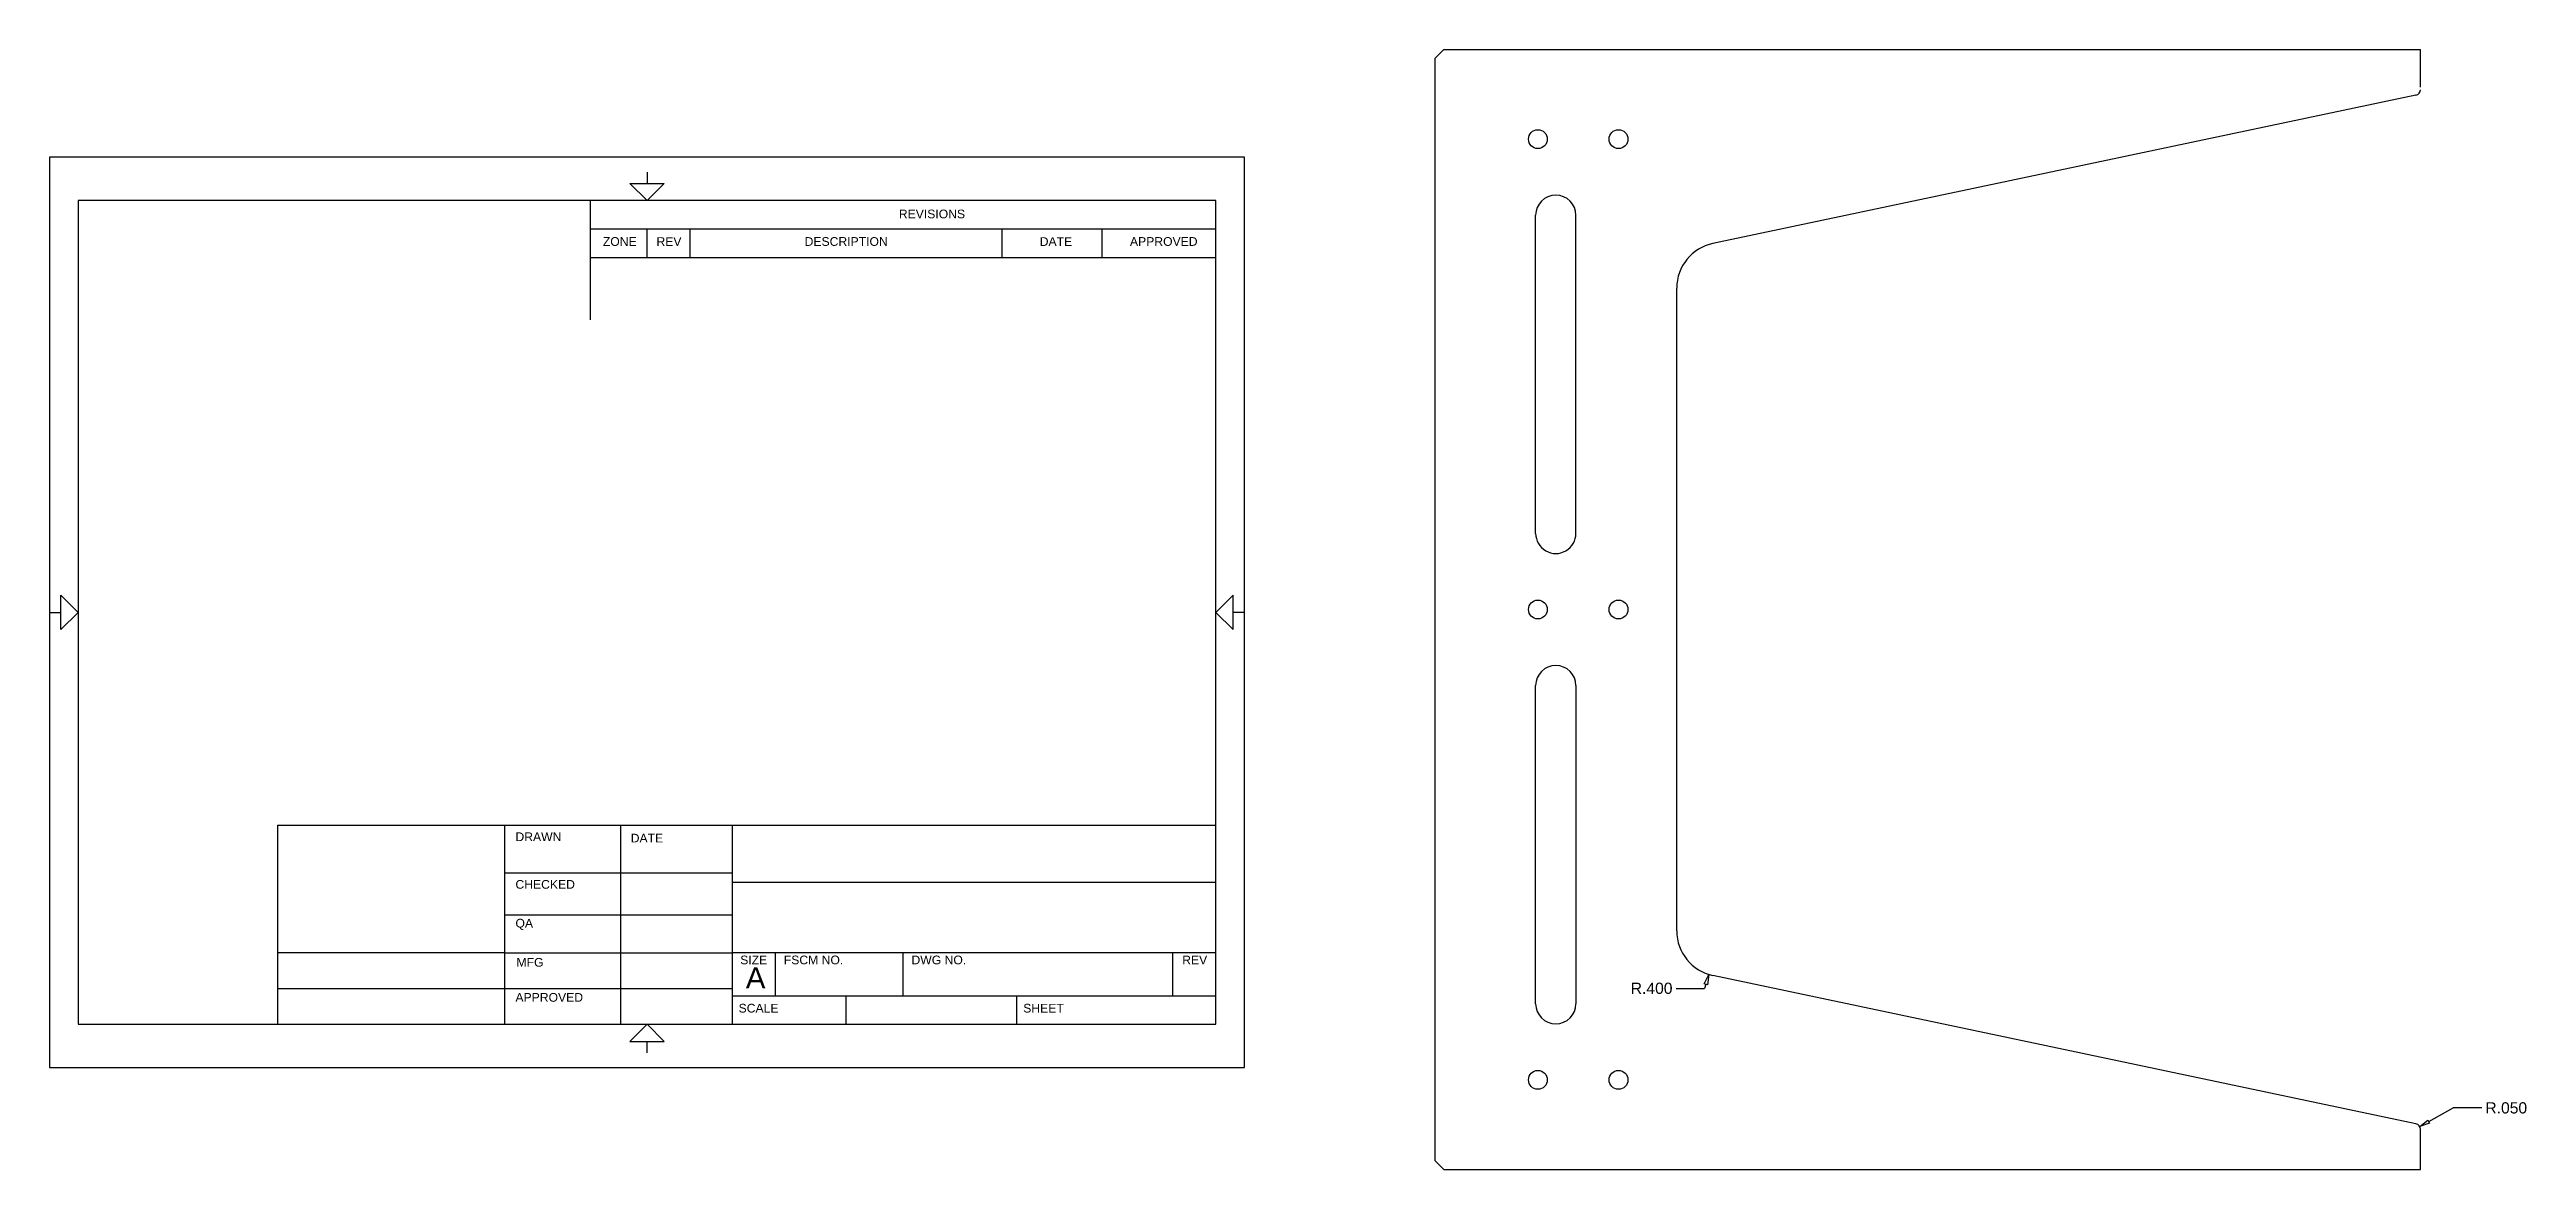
# Model space of a CAD drawing. Extents: x 0.3 to 22, y -0.7 to 9.2.
import ezdxf

# ---------------------------------------------------------------- set-up
doc = ezdxf.new("R2010")
doc.units = 0
doc.header["$MEASUREMENT"] = 0
doc.layers.add('CONTINUOUS', color=7, linetype='CONTINUOUS')
doc.layers.add('DIMENSIONS', color=7, linetype='CONTINUOUS')
doc.dimstyles.get("Standard").update_dxf_attribs({"dimtxt": 0.18, "dimasz": 0.18, "dimexe": 0.18, "dimexo": 0.0625, "dimgap": 0.09, "dimtad": 0, "dimtih": 1, "dimtoh": 1, "dimdec": 4, "dimzin": 0, "dimtxsty": 'STANDARD', "dimcen": 0.09, "dimazin": 3, "dimtfac": 1, "dimtdec": 4, "dimtofl": 0, "dimtmove": 0, "dimatfit": 3, "dimtolj": 1, "dimtzin": 0})

# ---------------------------------------------------------------- blocks, each defined once
blk = doc.blocks.new('BLOCK0')
at = {"layer": 'CONTINUOUS'}
for p, q in [((10.761, 8.235), (0.261, 8.235)), ((0.261, 8.235), (0.261, 0.235)), ((5.511, 8.105), (5.511, 8.005)), ((10.761, 0.235), (10.761, 8.235)), ((10.511, 7.855), (0.511, 7.855)), ((0.511, 7.855), (0.511, 0.615)), ((5.011, 7.855), (5.011, 6.807)), ((10.511, 0.615), (10.511, 7.855)), ((5.011, 7.605), (10.511, 7.605)), ((5.511, 7.355), (5.511, 7.605)), ((5.891, 7.355), (5.891, 7.605)), ((8.631, 7.355), (8.631, 7.605)), ((9.511, 7.355), (9.511, 7.605)), ((5.011, 7.355), (10.511, 7.355)), ((0.261, 4.235), (0.361, 4.235)), ((10.761, 4.235), (10.661, 4.235)), ((2.265, 2.365), (2.265, 0.615)), ((2.265, 2.365), (10.511, 2.365)), ((4.261, 0.615), (4.261, 2.365)), ((5.278, 2.365), (5.278, 0.615)), ((6.261, 0.615), (6.261, 2.365)), ((4.261, 1.946), (6.261, 1.946)), ((6.261, 1.865), (10.511, 1.865)), ((4.261, 1.578), (6.261, 1.578)), ((4.261, 1.244), (2.265, 1.244)), ((4.261, 1.244), (6.261, 1.244)), ((6.261, 1.245), (10.511, 1.245)), ((6.641, 0.865), (6.641, 1.245)), ((7.761, 0.865), (7.761, 1.245)), ((10.131, 0.865), (10.131, 1.245)), ((4.261, 0.927), (2.265, 0.927)), ((4.261, 0.93), (6.261, 0.93)), ((6.261, 0.865), (10.511, 0.865)), ((7.261, 0.615), (7.261, 0.865)), ((8.761, 0.615), (8.761, 0.865)), ((0.511, 0.615), (10.511, 0.615)), ((5.511, 0.365), (5.511, 0.465)), ((0.261, 0.235), (10.761, 0.235))]:
    blk.add_line(p, q, dxfattribs=at)
for points in [[(5.361, 8.005), (5.661, 8.005), (5.511, 7.855), (5.511, 7.855), (5.361, 8.005)], [(0.361, 4.085), (0.361, 4.385), (0.511, 4.235), (0.511, 4.235), (0.361, 4.085)], [(10.661, 4.085), (10.661, 4.385), (10.511, 4.235), (10.511, 4.235), (10.661, 4.085)], [(5.361, 0.465), (5.661, 0.465), (5.511, 0.615), (5.511, 0.615), (5.361, 0.465)]]:
    blk.add_lwpolyline(points, dxfattribs=at)
at = {"layer": 'CONTINUOUS', "attachment_point": 4}
for s, insert, char_height in [('{\\fArial|b0|i0|c0|p0;\\C7;REVISIONS}{\\fArial|b0|i0|c0|p0;\\C7;}', (7.724, 7.736), 0.07654), ('{\\fArial|b0|i0|c0|p0;\\C7;ZONE}{\\fArial|b0|i0|c0|p0;\\C7;}', (5.123, 7.494), 0.07654), ('{\\fArial|b0|i0|c0|p0;\\C7;REV}{\\fArial|b0|i0|c0|p0;\\C7;}', (5.594, 7.494), 0.07654), ('{\\fArial|b0|i0|c0|p0;\\C7;DESCRIPTION}{\\fArial|b0|i0|c0|p0;\\C7;}', (6.896, 7.494), 0.07654), ('{\\fArial|b0|i0|c0|p0;\\C7;DATE}{\\fArial|b0|i0|c0|p0;\\C7;}', (8.962, 7.494), 0.07654), ('{\\fArial|b0|i0|c0|p0;\\C7;APPROVED}{\\fArial|b0|i0|c0|p0;\\C7;}', (9.755, 7.494), 0.07654), ('{\\fArial|b0|i0|c0|p0;\\C7;DRAWN}{\\fArial|b0|i0|c0|p0;\\C7;}', (4.355, 2.263), 0.07654), ('{\\fArial|b0|i0|c0|p0;\\C7;DATE}{\\fArial|b0|i0|c0|p0;\\C7;}', (5.368, 2.251), 0.07654), ('{\\fArial|b0|i0|c0|p0;\\C7;}', (4.355, 2.092), 0.09841), ('{\\fArial|b0|i0|c0|p0;\\C7;}', (5.359, 2.096), 0.09841), ('{\\fArial|b0|i0|c0|p0;\\C7;CHECKED}{\\fArial|b0|i0|c0|p0;\\C7;}', (4.355, 1.844), 0.07654), ('{\\fArial|b0|i0|c0|p0;\\C7;QA}{\\fArial|b0|i0|c0|p0;\\C7;}', (4.355, 1.493), 0.07654), ('{\\fArial|b0|i0|c0|p0;\\C7;MFG}{\\fArial|b0|i0|c0|p0;\\C7;}', (4.364, 1.159), 0.07654), ('{\\fArial|b0|i0|c0|p0;\\C7;SIZE}{\\fArial|b0|i0|c0|p0;\\C7;}', (6.33, 1.18), 0.07654), ('{\\fArial|b0|i0|c0|p0;\\C7;A}{\\fArial|b0|i0|c0|p0;\\C7;}', (6.379, 1.023), 0.18588), ('{\\fArial|b0|i0|c0|p0;\\C7;FSCM NO.}{\\fArial|b0|i0|c0|p0;\\C7;}', (6.713, 1.18), 0.07654), ('{\\fArial|b0|i0|c0|p0;\\C7;DWG NO.}{\\fArial|b0|i0|c0|p0;\\C7;}', (7.835, 1.18), 0.07654), ('{\\fArial|b0|i0|c0|p0;\\C7;REV}{\\fArial|b0|i0|c0|p0;\\C7;}', (10.214, 1.18), 0.07654), ('{\\fArial|b0|i0|c0|p0;\\C7;APPROVED}{\\fArial|b0|i0|c0|p0;\\C7;}', (4.355, 0.851), 0.07654), ('{\\fArial|b0|i0|c0|p0;\\C7;}', (8.302, 1.029), 0.09841), ('{\\fArial|b0|i0|c0|p0;\\C7;SCALE}{\\fArial|b0|i0|c0|p0;\\C7;}', (6.316, 0.756), 0.07654), ('{\\fArial|b0|i0|c0|p0;\\C7;SHEET}{\\fArial|b0|i0|c0|p0;\\C7;}', (8.817, 0.756), 0.07654)]:
    blk.add_mtext(s, dxfattribs=dict(at, insert=insert, char_height=char_height))
blk = doc.blocks.new('D1')
at = {"layer": 'DIMENSIONS'}
for p in [(14.554, 0.931), (14.815, 0.968)]:
    blk.add_line(p, (14.804, 0.931), dxfattribs=at)
blk.add_lwpolyline([(14.842, 1.053), (14.83, 0.963), (14.801, 0.972), (14.842, 1.053)], dxfattribs=at)
at = {"layer": 'DIMENSIONS', "insert": (14.339, 0.931), "char_height": 0.09841, "attachment_point": 5}
for s in ['{\\fArial|b0|i0|c0|p0;R.400}{\\fMicrosoft Sans Serif|b0|i0|c0|p0;\\H0.9444444x;}', '{\\fArial|b0|i0|c0|p0;}', '{\\fArial|b0|i0|c0|p0;}']:
    blk.add_mtext(s, dxfattribs=at)
blk = doc.blocks.new('D2')
at = {"layer": 'DIMENSIONS'}
for p in [(21.168, -0.24), (21.633, -0.12)]:
    blk.add_line(p, (21.383, -0.12), dxfattribs=at)
blk.add_lwpolyline([(21.089, -0.283), (21.161, -0.227), (21.175, -0.253), (21.089, -0.283)], dxfattribs=at)
at = {"layer": 'DIMENSIONS', "insert": (21.849, -0.12), "char_height": 0.09841, "attachment_point": 5}
for s in ['{\\fArial|b0|i0|c0|p0;R.050}{\\fMicrosoft Sans Serif|b0|i0|c0|p0;\\H0.9444444x;}', '{\\fArial|b0|i0|c0|p0;}', '{\\fArial|b0|i0|c0|p0;}']:
    blk.add_mtext(s, dxfattribs=at)

msp = doc.modelspace()

# ---------------------------------------------------------------- linework, layer by layer
at = {"layer": 'CONTINUOUS', "color": 1, "linetype": 'CONTINUOUS'}
for p, q in [((12.5128, 9.1817), (12.4341, 9.1029)), ((21.0955, 8.8518), (21.0955, 9.1817)), ((12.4341, 9.1029), (12.4341, -0.5821)), ((21.0558, 8.7796), (14.8776, 7.4769)), ((21.0558, -0.2588), (14.8776, 1.0439)), ((12.4341, -0.5821), (12.5128, -0.6609))]:
    msp.add_line(p, q, dxfattribs=at)
at = {"layer": 'CONTINUOUS'}
for p, q in [((12.5128, 9.1817), (21.0955, 9.1817)), ((13.3199, 4.9297), (13.3199, 7.725)), ((13.6743, 4.9297), (13.6743, 7.725)), ((14.5601, 1.4353), (14.5601, 7.0856)), ((13.3199, 0.7958), (13.3199, 3.5911)), ((13.6743, 3.5911), (13.6743, 0.7958)), ((21.0955, -0.6609), (21.0955, -0.3077)), ((12.5128, -0.6609), (21.0955, -0.6609))]:
    msp.add_line(p, q, dxfattribs=at)
for centre in [(13.3396, 8.3943), (14.0483, 8.3943), (13.3396, 4.2604), (14.0483, 4.2604), (13.3396, 0.1265), (14.0483, 0.1265)]:
    msp.add_circle(centre, 0.0827, dxfattribs=at)
for centre, radius, start, end in [((21.0455, 8.8285), 0.05, 281.90605, 0), ((13.4971, 7.725), 0.1772, 0, 180), ((14.9601, 7.0856), 0.4, 101.90605, 180), ((13.4971, 4.9297), 0.1772, 179.99413, 0.00587), ((13.4971, 3.5911), 0.1772, 0, 180), ((14.9601, 1.4353), 0.4, 180, 258.09395), ((13.4971, 0.7958), 0.1772, 180, 0), ((21.0455, -0.3077), 0.05, 0, 78.09395)]:
    msp.add_arc(centre, radius, start, end, dxfattribs=at)

# ---------------------------------------------------------------- block references
msp.add_blockref('BLOCK0', (0, 0), dxfattribs=at)

# ---------------------------------------------------------------- dimensions: what is measured, and where the dimension line sits
at = {"layer": 'DIMENSIONS'}
for center, mpoint, picture, middle in [((14.9601, 1.4353), (14.7129, 1.1208), 'D1', (14.3388, 0.9313)), ((21.0455, -0.3077), (21.0931, -0.2923), 'D2', (21.8485, -0.1199))]:
    dim = msp.add_radius_dim(center=center, mpoint=mpoint, dimstyle='STANDARD', override={"dimtxt": 0.098408, "dimtad": 0, "dimdec": 3, "dimzin": 0, "dimse1": 0, "dimse2": 0, "dimsd1": 0, "dimsd2": 0, "dimadec": 3, "dimazin": 0, "dimtol": 0, "dimlim": 0, "dimtp": 0.00019685, "dimtm": 7.87402e-05, "dimtdec": 3}, dxfattribs=at)
    dim.commit()
    dim.dimension.update_dxf_attribs({"geometry": picture, "text_midpoint": middle})

doc.saveas('drawing.dxf')
